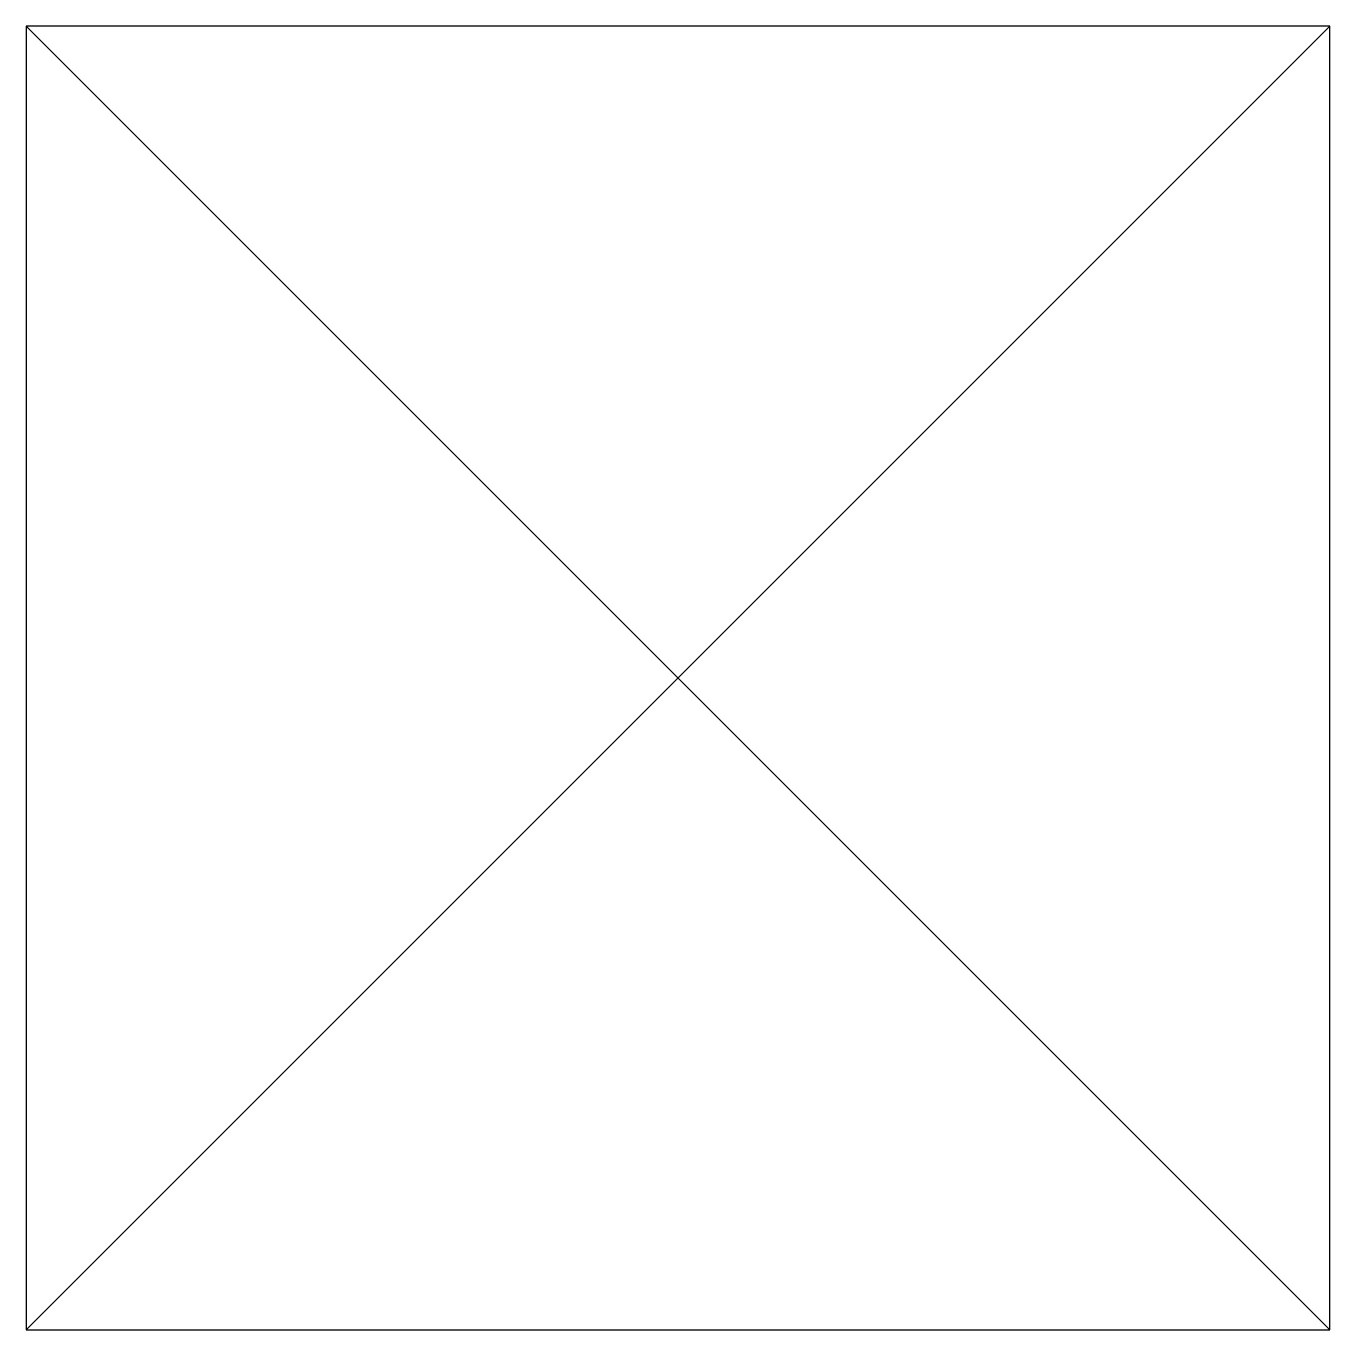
# Model space of a CAD drawing. Extents: x -0.5 to 0.5, y -0.5 to 0.5.
import ezdxf

# ---------------------------------------------------------------- set-up
doc = ezdxf.new("R2010")
doc.units = 0
doc.header["$MEASUREMENT"] = 0

msp = doc.modelspace()

# ---------------------------------------------------------------- linework, layer by layer
at = {"ltscale": 2.5}
for p, q in [((-0.5, 0.5), (0.5, -0.5)), ((0.5, 0.5), (-0.5, -0.5))]:
    msp.add_line(p, q, dxfattribs=at)
msp.add_lwpolyline([(-0.5, -0.5), (0.5, -0.5), (0.5, 0.5), (-0.5, 0.5)], close=True)

doc.saveas('drawing.dxf')
